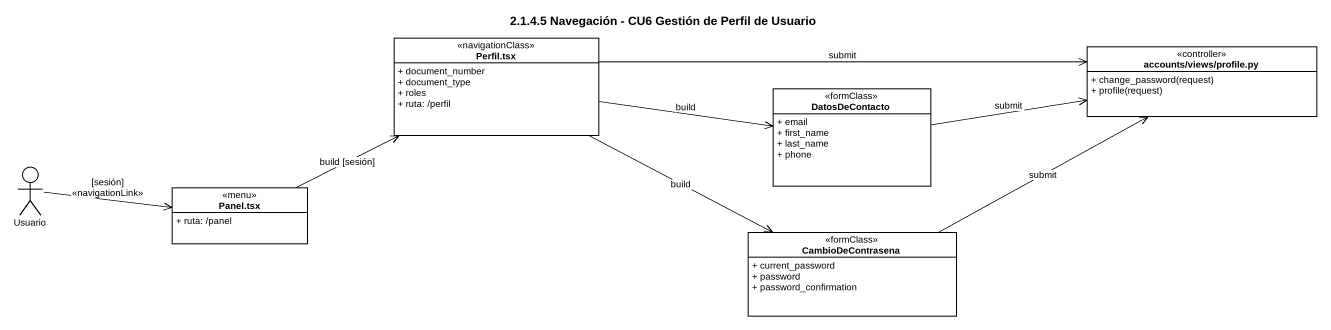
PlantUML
@startuml
title 2.1.4.5 Navegación - CU6 Gestión de Perfil de Usuario
allowmixing
hide circle
hide empty members
skinparam classAttributeIconSize 0
class "Perfil.tsx" as Perfil_tsx <<navigationClass>> {
  + document_number
  + document_type
  + roles
  + ruta: /perfil
}
class "accounts/views/profile.py" as accounts_views_profile_py <<controller>> {
  + change_password(request)
  + profile(request)
}
class DatosDeContacto <<formClass>> {
  + email
  + first_name
  + last_name
  + phone
}
actor Usuario
class "Panel.tsx" as Panel_tsx <<menu>> {
  + ruta: /panel
}
class CambioDeContrasena <<formClass>> {
  + current_password
  + password
  + password_confirmation
}
Perfil_tsx -right-> accounts_views_profile_py : submit
Perfil_tsx -right-> DatosDeContacto : build
Perfil_tsx -right-> CambioDeContrasena : build
DatosDeContacto -right-> accounts_views_profile_py : submit
Usuario -right-> Panel_tsx : [sesión]\n<<navigationLink>>
Panel_tsx -right-> Perfil_tsx : build [sesión]
CambioDeContrasena -right-> accounts_views_profile_py : submit
@enduml
